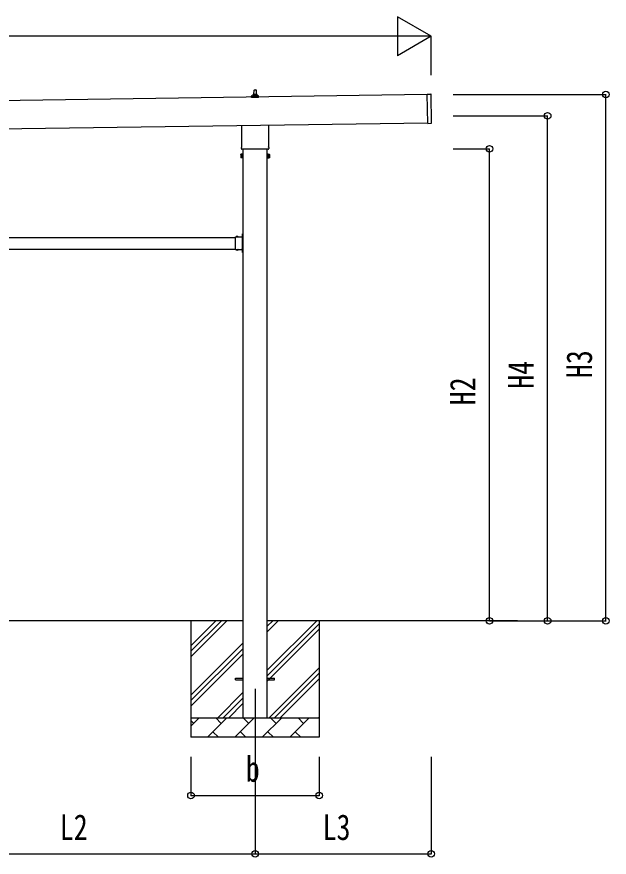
# Model space of a CAD drawing. Units: millimetres, scale not verified. Extents: x -16820 to 16820, y -11880 to 11880.
# Drawn here: x -155 to 2896, y -6417 to -2092 of the extents above; entities that cross this region are included whole.
import ezdxf
from ezdxf.enums import TextEntityAlignment as Align

# ---------------------------------------------------------------- set-up
doc = ezdxf.new("R2010")
doc.units = ezdxf.units.MM
doc.header["$LTSCALE"] = 50
for name, color, linetype in [('0-4_YKK_12', 2, 'Continuous'), ('0-5_YKK_13', 4, 'Continuous'), ('0-6_YKK_A1', 4, 'Continuous'), ('0-7_YKK_D', 6, 'Continuous')]:
    doc.layers.add(name, color=color, linetype=linetype)
doc.styles.add('ＭＳ ゴシック', font='')
doc.styles.get('ＭＳ ゴシック').set_extended_font_data('MS Gothic')

msp = doc.modelspace()

# ---------------------------------------------------------------- linework, layer by layer
at = {"layer": '0-4_YKK_12'}
msp.add_line((1072.08, -5550), (1072.08, -6050), dxfattribs=at)
at = {"layer": '0-5_YKK_13'}
for p, q in [((1053.83, -2507.67), (1053.83, -2499.95)), ((1090.33, -2507.67), (1053.83, -2507.67)), ((1054.21, -2499.17), (1089.95, -2499.17)), ((1054.59, -2498.98), (1061.31, -2497.35)), ((1061.7, -2497.17), (1082.46, -2497.17)), ((1062.08, -2496.38), (1062.08, -2492.17)), ((1063.08, -2492.17), (1081.08, -2492.17)), ((1066.08, -2492.17), (1066.81, -2468.64)), ((1067.81, -2467.67), (1076.35, -2467.67)), ((1077.35, -2468.64), (1078.08, -2492.17)), ((1082.08, -2496.38), (1082.08, -2492.17)), ((1089.56, -2498.98), (1082.84, -2497.35)), ((1090.33, -2507.67), (1090.33, -2499.95)), ((1958.91, -2490.38), (1977.91, -2490.11)), ((1961.06, -2640.36), (1958.91, -2490.38)), ((1981.04, -2639.08), (1978.92, -2491.09)), ((1003.78, -2761.66), (1003.78, -2651.01)), ((1140.38, -2649.05), (1140.38, -2761.66)), ((1961.06, -2640.36), (1980.05, -2640.09)), ((1002.08, -2770.43), (1002.08, -2764.93)), ((1142.08, -2764.93), (1142.08, -2770.43)), ((998.08, -2799.93), (998.84, -2798.61)), ((998.08, -2799.93), (998.08, -2816.93)), ((1005.08, -2803.52), (998.84, -2803.52)), ((1140.02, -2773.93), (1004.14, -2773.93)), ((1139.08, -2803.52), (1145.32, -2803.52)), ((1146.08, -2799.93), (1145.32, -2798.61)), ((1146.08, -2799.93), (1146.08, -2816.93)), ((998.08, -2816.93), (998.84, -2818.24)), ((1005.08, -2813.34), (998.84, -2813.34)), ((1005.08, -2818.24), (998.84, -2818.24)), ((1007.58, -2817.63), (1005.08, -2817.63)), ((1136.58, -2817.63), (1139.08, -2817.63)), ((1139.08, -2813.34), (1145.32, -2813.34)), ((1139.08, -2818.24), (1145.32, -2818.24)), ((1146.08, -2816.93), (1145.32, -2818.24)), ((971.58, -3235.29), (971.58, -3224.9)), ((971.58, -3224.9), (1007.98, -3224.9)), ((971.58, -3277.29), (971.58, -3236.71)), ((974.84, -3224.04), (974.84, -3224.2)), ((975.54, -3224.9), (983.61, -3224.9)), ((978.45, -3224.9), (977.13, -3222.24)), ((980.7, -3224.9), (982.03, -3222.24)), ((984.31, -3224.04), (984.31, -3224.2)), ((1003.88, -3217), (1009.58, -3217)), ((1007.58, -3226.5), (1004.58, -3226.5)), ((1007.98, -3215.87), (1005.32, -3214.55)), ((1007.98, -3218.13), (1005.32, -3219.45)), ((1007.12, -3212.26), (1007.28, -3212.26)), ((1007.12, -3221.73), (1007.28, -3221.73)), ((1007.58, -3235.29), (1007.58, -3228.5)), ((1007.58, -3277.29), (1007.58, -3236.71)), ((1007.98, -3209.5), (1009.58, -3209.5)), ((1007.98, -3226.46), (1007.98, -3209.5)), ((1007.98, -3212.96), (1007.98, -3221.03)), ((1009.58, -3214), (1007.98, -3214)), ((1007.98, -3215), (1009.58, -3215)), ((1007.98, -3219), (1009.58, -3219)), ((1009.58, -3220), (1007.98, -3220)), ((971.58, -3289.1), (971.58, -3278.71)), ((1007.58, -3285.5), (1007.58, -3278.71)), ((971.58, -3289.1), (1007.98, -3289.1)), ((974.84, -3289.96), (974.84, -3289.8)), ((975.54, -3289.1), (983.61, -3289.1)), ((978.45, -3289.1), (977.13, -3291.76)), ((980.7, -3289.1), (982.03, -3291.76)), ((984.31, -3289.96), (984.31, -3289.8)), ((1004.58, -3287.5), (1007.58, -3287.5)), ((1007.98, -3295.87), (1005.32, -3294.55)), ((1007.98, -3298.13), (1005.32, -3299.45)), ((1007.12, -3292.26), (1007.28, -3292.26)), ((1007.12, -3301.73), (1007.28, -3301.73)), ((1007.98, -3304.5), (1007.98, -3287.54)), ((1007.98, -3292.96), (1007.98, -3301.03)), ((1007.98, -3295), (1009.58, -3295)), ((1007.98, -3299), (1009.58, -3299)), ((1007.98, -3304.5), (1009.58, -3304.5)), ((972.08, -5495.5), (1009.58, -5495.5)), ((972.08, -5504.5), (972.08, -5495.5)), ((972.08, -5504.5), (1009.58, -5504.5)), ((1134.58, -5495.5), (1172.08, -5495.5)), ((1134.58, -5504.5), (1172.08, -5504.5)), ((1172.08, -5504.5), (1172.08, -5495.5))]:
    msp.add_line(p, q, dxfattribs=at)
for points in [[(1005.08, -2818.24), (1005.08, -2798.61), (998.84, -2798.61)], [(1005.08, -2817.63), (1005.08, -2799.23), (1007.58, -2799.23)], [(1139.08, -2817.63), (1139.08, -2799.23), (1136.58, -2799.23)], [(1139.08, -2818.24), (1139.08, -2798.61), (1145.32, -2798.61)], [(1007.58, -3228.5), (1004.58, -3228.5), (1004.58, -3224.9)], [(1009.58, -3224.5), (1009.58, -3218.5), (1009.58, -3215.5), (1009.58, -3209.5)], [(1007.58, -3285.5), (1004.58, -3285.5), (1004.58, -3289.1)], [(1009.58, -3304.5), (1009.58, -3298.5), (1009.58, -3295.5), (1009.58, -3289.5)]]:
    msp.add_lwpolyline(points, dxfattribs=at)
for points in [[(1007.58, -2818.93), (1007.58, -2797.93), (1009.58, -2797.93), (1009.58, -2818.93)], [(1136.58, -2818.93), (1136.58, -2797.93), (1134.58, -2797.93), (1134.58, -2818.93)]]:
    msp.add_lwpolyline(points, close=True, dxfattribs=at)
for centre, radius, start, end in [((1054.83, -2499.95), 1, 103.62699, 180), ((1061.08, -2496.38), 1, 283.62699, 0), ((1066.16, -2492.8), 4.13, 90, 171.17633), ((1063.08, -2493.17), 1, 90, 180), ((1067.81, -2468.67), 1, 90, 178.60509), ((1075.41, -2492.17), 4.83, 133.60282, 180), ((1068.75, -2492.17), 4.83, 0, 46.39718), ((1076.35, -2468.67), 1, 1.39491, 90), ((1077.99, -2492.8), 4.13, 8.82367, 90), ((1081.08, -2493.17), 1, 0, 90), ((1083.08, -2496.38), 1, 180, 256.37301), ((1089.33, -2499.95), 1, 0, 76.37301), ((1977.92, -2491.11), 1, 0.81845, 90.81845), ((1980.04, -2639.09), 1, 270.81845, 0.81845), ((1006.08, -2764.93), 4, 125.09963, 180), ((1138.08, -2764.93), 4, 0, 54.90037), ((1002.42, -2801.07), 4.34, 145.61575, 214.38425), ((1014.32, -2808.43), 16.24, 162.41205, 197.58795), ((1006.08, -2770.43), 4, 180, 194.47751), ((1006.08, -2770.43), 4, 194.47751, 241.04498), ((1138.08, -2770.43), 4, 298.95502, 345.52249), ((1138.08, -2770.43), 4, 345.52249, 0), ((1141.73, -2801.07), 4.34, 325.61575, 34.38425), ((1129.84, -2808.43), 16.24, 342.41205, 17.58795), ((1002.42, -2815.79), 4.34, 145.61575, 214.38425), ((1141.73, -2815.79), 4.34, 325.61575, 34.38425), ((970.88, -3236), 1, 314.427, 45.573), ((975.54, -3224.2), 0.7, 180, 270), ((975.71, -3224.04), 0.862, 129.12355, 180), ((979.58, -3228.8), 7, 90, 129.12355), ((979.58, -3228.8), 7, 50.87645, 90), ((983.61, -3224.2), 0.7, 270, 0), ((983.45, -3224.04), 0.862, 0, 50.87645), ((1011.88, -3217), 7, 140.87645, 180), ((1011.88, -3217), 7, 180, 219.12355), ((1007.12, -3213.13), 0.862, 90, 140.87645), ((1007.12, -3220.87), 0.862, 219.12355, 270), ((1007.28, -3212.96), 0.7, 0, 90), ((1007.28, -3221.03), 0.7, 270, 0), ((1008.28, -3236), 1, 134.427, 225.573), ((1007.58, -3224.5), 2, 270, 0), ((970.88, -3278), 1, 314.427, 45.573), ((1008.28, -3278), 1, 134.427, 225.573), ((975.54, -3289.8), 0.7, 90, 180), ((975.71, -3289.96), 0.862, 180, 230.87645), ((979.58, -3285.2), 7, 230.87645, 270), ((979.58, -3285.2), 7, 270, 309.12355), ((983.61, -3289.8), 0.7, 0, 90), ((983.45, -3289.96), 0.862, 309.12355, 0), ((1011.88, -3297), 7, 140.87645, 180), ((1011.88, -3297), 7, 180, 219.12355), ((1007.12, -3293.13), 0.862, 90, 140.87645), ((1007.12, -3300.87), 0.862, 219.12355, 270), ((1007.28, -3292.96), 0.7, 0, 90), ((1007.28, -3301.03), 0.7, 270, 0), ((1007.58, -3289.5), 2, 0, 90)]:
    msp.add_arc(centre, radius, start, end, dxfattribs=at)
at = {"layer": '0-6_YKK_A1'}
for p, q in [((1958.94, -2492.38), (-3417.98, -2569.16)), ((-3415.91, -2714.14), (1961.01, -2637.33)), ((1009.58, -2773.93), (1009.58, -5700)), ((1134.58, -5700), (1134.58, -2773.93)), ((-627.42, -3227), (971.58, -3227)), ((-627.42, -3287), (971.58, -3287)), ((1004.58, -3287), (1009.08, -3287)), ((1009.58, -5200), (-665.42, -5200)), ((742.08, -5200), (742.08, -5800)), ((742.08, -5385.05), (927.13, -5200)), ((742.08, -5356.77), (898.85, -5200)), ((742.08, -5328.48), (870.56, -5200)), ((2422.96, -5200), (1134.58, -5200)), ((1134.58, -5455.1), (1389.68, -5200)), ((1134.58, -5257.11), (1191.69, -5200)), ((1134.58, -5228.82), (1163.4, -5200)), ((1134.58, -5483.38), (1402.08, -5215.88)), ((1402.08, -5200), (1402.08, -5800)), ((1134.58, -5511.67), (1402.08, -5244.17)), ((742.08, -5583.04), (1009.58, -5315.54)), ((742.08, -5611.32), (1009.58, -5343.82)), ((742.08, -5639.61), (1009.58, -5372.11)), ((1144.24, -5700), (1402.08, -5442.16)), ((1172.52, -5700), (1402.08, -5470.44)), ((1200.81, -5700), (1402.08, -5498.73)), ((879.68, -5700), (1009.58, -5570.1)), ((907.96, -5700), (1009.58, -5598.38)), ((936.25, -5700), (1009.58, -5626.67)), ((742.08, -5700), (1402.08, -5700)), ((742.08, -5742.89), (784.97, -5700)), ((826.39, -5800), (926.39, -5700)), ((897.84, -5728.55), (869.29, -5700)), ((967.82, -5800), (1067.82, -5700)), ((1039.26, -5728.55), (1010.71, -5700)), ((1109.24, -5800), (1209.24, -5700)), ((1180.68, -5728.55), (1152.13, -5700)), ((1250.66, -5800), (1350.66, -5700)), ((1322.1, -5728.55), (1293.55, -5700)), ((1398.79, -5700), (1402.08, -5696.72)), ((756.42, -5728.55), (742.08, -5714.21)), ((854.95, -5771.45), (883.5, -5800)), ((996.37, -5771.45), (1024.92, -5800)), ((1137.79, -5771.45), (1166.34, -5800)), ((1279.21, -5771.45), (1307.76, -5800)), ((1402.08, -5800), (742.08, -5800))]:
    msp.add_line(p, q, dxfattribs=at)
msp.add_lwpolyline([(1004.58, -3227), (1009.08, -3227), (1009.08, -3287)], dxfattribs=at)
at = {"layer": '0-7_YKK_D'}
for p, q in [((1978.5, -2191.89), (1805.3, -2091.89)), ((1805.3, -2091.89), (1805.3, -2291.89)), ((1778.5, -2191.89), (-8642.51, -2191.89)), ((1978.5, -2191.89), (1632.09, -2191.89)), ((1978.5, -2191.89), (1805.3, -2291.89)), ((1978.5, -2391.89), (1978.5, -2190.89)), ((2092.48, -2491.89), (2879.5, -2491.89)), ((2878.5, -5200), (2878.5, -2491.89)), ((2092.48, -2601.43), (2579.5, -2601.43)), ((2578.5, -5200), (2578.5, -2601.43)), ((2092.48, -2771.43), (2279.5, -2771.43)), ((2278.5, -5200), (2278.5, -2771.43)), ((2279.5, -5200), (2579.5, -5200)), ((2423.96, -5200), (2879.5, -5200)), ((742.08, -5900), (742.08, -6101)), ((1072.08, -5900), (1072.08, -6401)), ((1072.08, -5900), (1072.08, -6401)), ((1402.08, -5900), (1402.08, -6101)), ((1978.5, -5900), (1978.5, -6401)), ((742.08, -6100), (1402.08, -6100)), ((-727.92, -6400), (1072.08, -6400)), ((1072.08, -6400), (1978.5, -6400))]:
    msp.add_line(p, q, dxfattribs=at)
for centre in [(2878.5, -2491.89), (2578.5, -2601.43), (2278.5, -2771.43), (2278.5, -5200), (2578.5, -5200), (2878.5, -5200), (742.08, -6100), (1402.08, -6100), (1072.08, -6400), (1072.08, -6400), (1978.5, -6400)]:
    msp.add_circle(centre, 17, dxfattribs=at)

# ---------------------------------------------------------------- texts
at = {"layer": '0-7_YKK_D', "style": 'ＭＳ ゴシック', "width": 0.8}
for s, p in [('H3', (2846.5, -3951.55)), ('H4', (2546.5, -4006.31)), ('H2', (2246.5, -4091.31))]:
    msp.add_text(s, height=132, rotation=90, dxfattribs=at).set_placement(p, align=Align.BOTTOM_LEFT)
for s, p in [('b', (1024.08, -6068)), ('L2', (66.48, -6368)), ('L3', (1419.69, -6368))]:
    msp.add_text(s, height=132, dxfattribs=at).set_placement(p, align=Align.BOTTOM_LEFT)

doc.saveas('drawing.dxf')
